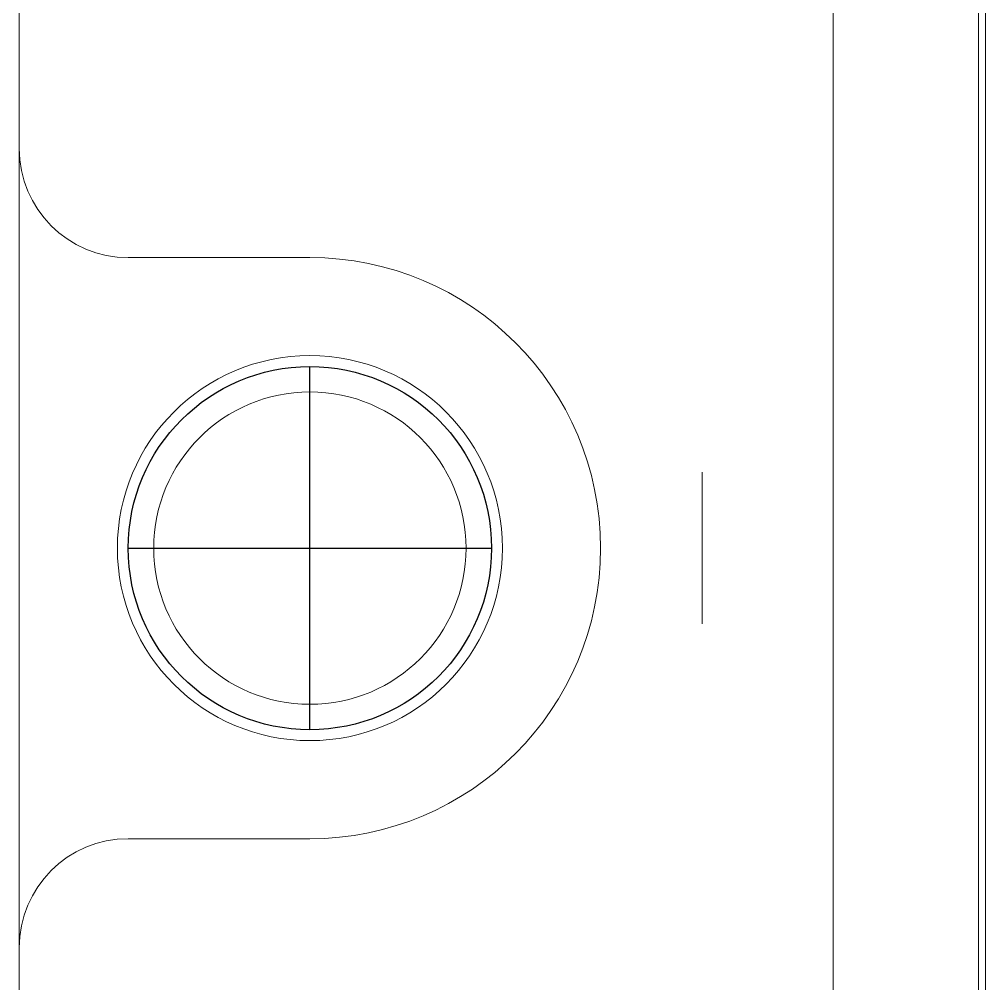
# Model space of a CAD drawing. Header units: millimetres. Extents: x 60229 to 91621, y 21923 to 36546.
# Drawn here: x 69860.73 to 69874.03, y 30025.12 to 30038.4 of the extents above; entities that cross this region are included whole.
import ezdxf

# ---------------------------------------------------------------- set-up
doc = ezdxf.new("R2010")
doc.units = ezdxf.units.MM

# ---------------------------------------------------------------- blocks, each defined once
blk = doc.blocks.new('PS2-40S3P40G-DM')
at = {"color": 7, "linetype": 'Continuous', "lineweight": 0}
for p, q in [((8.155, 24.092), (8.155, 43.592)), ((21.355, -4.308), (21.355, 41.492)), ((21.455, -3.208), (21.455, 40.392)), ((19.355, -2.841), (19.355, 40.026)), ((8.155, 13.092), (8.155, 24.092)), ((12.155, 22.592), (9.655, 22.592)), ((17.555, 19.636), (17.555, 17.548)), ((17.555, 19.636), (17.555, 17.548)), ((9.655, 14.592), (12.155, 14.592)), ((8.155, -6.408), (8.155, 13.092))]:
    blk.add_line(p, q, dxfattribs=at)
at = {"color": 1, "lineweight": -3}
for p, q in [((12.155, 16.092), (12.155, 21.092)), ((9.655, 18.592), (14.655, 18.592))]:
    blk.add_line(p, q, dxfattribs=at)
at = {"color": 7, "linetype": 'Continuous', "lineweight": 0}
for radius in [2.65, 2.15]:
    blk.add_circle((12.155, 18.592), radius, dxfattribs=at)
at = {"color": 1, "lineweight": -3}
blk.add_circle((12.155, 18.592), 2.5, dxfattribs=at)
at = {"color": 7, "linetype": 'Continuous', "lineweight": 0}
for centre, radius, start, end in [((9.655, 24.092), 1.5, 180, 270), ((12.155, 18.592), 4, 270, 90), ((9.655, 13.092), 1.5, 90, 180)]:
    blk.add_arc(centre, radius, start, end, dxfattribs=at)

msp = doc.modelspace()

# ---------------------------------------------------------------- block references
at = {"lineweight": -2}
msp.add_blockref('PS2-40S3P40G-DM', (69852.577, 30012.527), dxfattribs=at)

doc.saveas('drawing.dxf')
